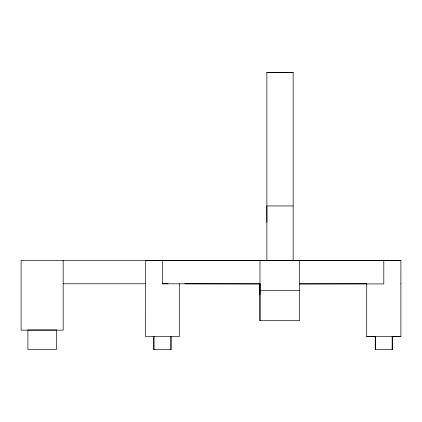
<?xml version="1.0" encoding="UTF-8"?>
<svg xmlns="http://www.w3.org/2000/svg" width="422" height="422" viewBox="0 0 422 422"><rect width="100%" height="100%" fill="white"/><g stroke="black" fill="none" stroke-linecap="round" stroke-linejoin="round"><path stroke-width="0.63" d="M63.168 283.769L145.337 283.779L145.337 260.337L400.9 260.506L21.1 260.353L21.1 330.157L63.168 330.157L63.168 260.363M259.968 283.922L162.423 283.79L162.428 260.374M259.968 320.694L259.968 260.448L299.609 260.448L299.609 320.694L259.968 320.694L259.968 283.758L259.968 294.403M366.713 283.763L299.609 283.869M383.809 260.506L383.804 283.922L299.609 283.922M400.895 283.922L400.9 260.337M266.868 260.754L266.868 72.384L293.158 72.384L293.158 260.754M266.868 72.384L293.158 72.384M293.158 205.952L266.868 205.952L266.915 222.341M162.423 283.79L168.025 283.79M259.968 290.568L299.609 290.568M366.713 336.339L375.548 336.339M392.059 336.339L400.895 336.339M184.746 283.795L259.968 283.869M263.096 260.342L260.137 260.327L267.026 260.369M145.337 283.769L145.332 336.371L179.514 336.371L179.514 283.753M400.895 283.753L400.895 336.508L366.713 336.508L366.713 283.753M392.349 336.339L392.349 349.616L375.258 349.616L375.258 336.339M392.149 336.508L392.149 349.616M375.453 336.508L375.453 349.616M171.19 336.339L171.19 349.616L153.65 349.616L153.65 336.339M170.768 336.371L170.768 349.616M154.072 336.371L154.072 349.616M56.379 329.957L27.889 329.957L27.889 349.616L56.379 349.616L56.379 329.957"/></g></svg>
